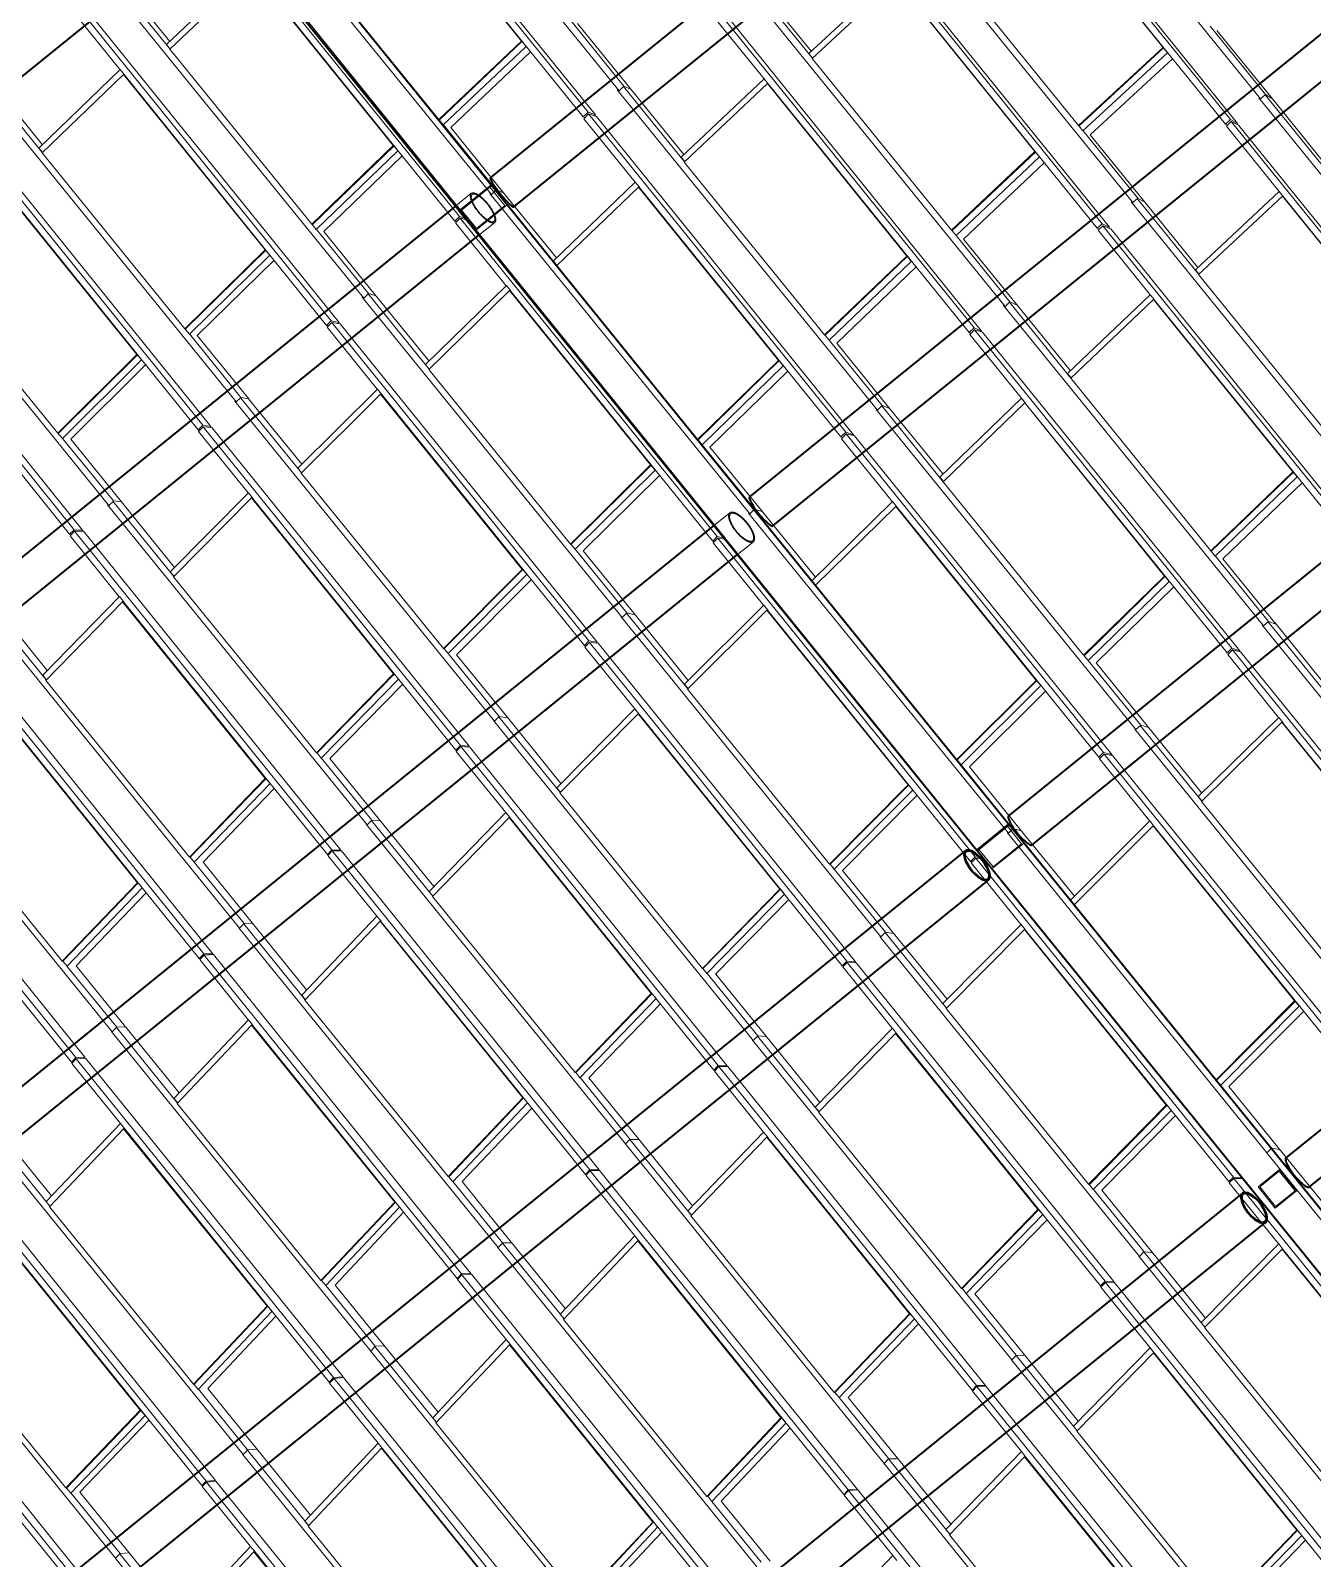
# Model space of a CAD drawing. Header units: millimetres. Extents: x 834681283 to 835686922, y 817551134 to 819407044.
# Drawn here: x 835235680 to 835245040, y 818140307 to 818151462 of the extents above; entities that cross this region are included whole.
import ezdxf

# ---------------------------------------------------------------- set-up
doc = ezdxf.new("R2010")
doc.units = ezdxf.units.MM
doc.header["$LTSCALE"] = 1200
doc.header["$MEASUREMENT"] = 0
for name, pattern in [('P01-MAGP-P-RF$0$P01_MS_01_N1-FloorPlan-PART2OFUPPERROOFSETTINGOUT$0$BH DASHED2', [3, 2, -1]), ('P01-MAGP-P-RF$0$P01_MS_01_N1-FloorPlan-PART2OFUPPERROOFSETTINGOUT$0$BH DASHED3', [2, 1, -1]), ('P01-MAGP-P-RF$0$PHANTOM', [2.5, 1.25, -0.25, 0.25, -0.25, 0.25, -0.25])]:
    doc.linetypes.add(name, pattern=pattern)
doc.layers.add('P01-MAAN-P-EVA$0$HATCH', color=9, linetype='Continuous')
for name, color, linetype, lineweight in [('P01-MAGP-P-RF$0$MMH053__', 253, 'P01-MAGP-P-RF$0$PHANTOM', 40), ('P01-MAGP-P-RF$0$P01_MS_01_N1-FloorPlan-PART2OFUPPERROOFSETTINGOUT$0$S-BEAM', 253, 'Continuous', 35), ('P01-MAGP-P-RF$0$P01_MS_01_N1-FloorPlan-PART2OFUPPERROOFSETTINGOUT$0$S-BEAM-HIDN', 253, 'P01-MAGP-P-RF$0$P01_MS_01_N1-FloorPlan-PART2OFUPPERROOFSETTINGOUT$0$BH DASHED2', 18), ('P01-MAGP-P-RF$0$P01_MS_01_N1-FloorPlan-PART2OFUPPERROOFSETTINGOUT$0$S-COLS-HIDN', 253, 'P01-MAGP-P-RF$0$P01_MS_01_N1-FloorPlan-PART2OFUPPERROOFSETTINGOUT$0$BH DASHED3', 18), ('P01-MAGP-P-RF$0$ROOF MESH HALF TONE$0$A-GLAZ', 253, 'Continuous', 9)]:
    doc.layers.add(name, color=color, linetype=linetype, lineweight=lineweight)

# ---------------------------------------------------------------- blocks, each defined once
blk = doc.blocks.new('P01-MAGP-P-RF$0$P01_MS_01_N1-FloorPlan-PART2OFUPPERROOFSETTINGOUT$0$Circular Hollow Sections - CHS273x10_PSB97-8444765-PART 2 OF  UPPER ROOF SETTING OUT')
at = {"layer": 'P01-MAGP-P-RF$0$P01_MS_01_N1-FloorPlan-PART2OFUPPERROOFSETTINGOUT$0$S-BEAM'}
for p, q in [((19211, 53344), (12192, 48429)), ((12349, 48205), (19367, 53120))]:
    blk.add_line(p, q, dxfattribs=at)
for centre, major_axis, start_param, end_param in [((19289, 53232), (-78, 112), 0, 3.141593), ((19289, 53232), (-73, 104), 0, 3.141593), ((19289, 53232), (-78, 112), 3.141593, 6.283185), ((19289, 53232), (-73, 104), 3.141593, 6.283185), ((12270, 48317), (-78, 112), 0, 3.141593)]:
    blk.add_ellipse(centre, major_axis=major_axis, ratio=0.408255, start_param=start_param, end_param=end_param, dxfattribs=at)
blk = doc.blocks.new('P01-MAGP-P-RF$0$P01_MS_01_N1-FloorPlan-PART2OFUPPERROOFSETTINGOUT$0$Circular Hollow Sections - CHS273x10_PSB97-8445106-PART 2 OF  UPPER ROOF SETTING OUT')
at = {"layer": 'P01-MAGP-P-RF$0$P01_MS_01_N1-FloorPlan-PART2OFUPPERROOFSETTINGOUT$0$S-BEAM'}
for p, q in [((22650, 48427), (15637, 43516)), ((15793, 43293), (22807, 48203))]:
    blk.add_line(p, q, dxfattribs=at)
for centre, major_axis, start_param, end_param in [((22728, 48315), (-78, 112), 0, 3.141593), ((22728, 48315), (-73, 104), 0, 3.141593), ((22728, 48315), (-78, 112), 3.141593, 6.283185), ((22728, 48315), (-73, 104), 3.141593, 6.283185), ((15715, 43405), (-78, 112), 0, 3.141593)]:
    blk.add_ellipse(centre, major_axis=major_axis, ratio=0.433545, start_param=start_param, end_param=end_param, dxfattribs=at)
blk = doc.blocks.new('P01-MAGP-P-RF$0$P01_MS_01_N1-FloorPlan-PART2OFUPPERROOFSETTINGOUT$0$Circular Hollow Sections - CHS273x10_PSB97-8445107-PART 2 OF  UPPER ROOF SETTING OUT')
at = {"layer": 'P01-MAGP-P-RF$0$P01_MS_01_N1-FloorPlan-PART2OFUPPERROOFSETTINGOUT$0$S-BEAM'}
for p, q in [((21055, 50708), (14039, 45796)), ((14195, 45572), (21211, 50485))]:
    blk.add_line(p, q, dxfattribs=at)
for centre, major_axis, start_param, end_param in [((21133, 50596), (-78, 112), 0, 3.141593), ((21133, 50596), (-73, 104), 0, 3.141593), ((21133, 50596), (-78, 112), 3.141593, 6.283185), ((21133, 50596), (-73, 104), 3.141593, 6.283185), ((14117, 45684), (-78, 112), 0, 3.141593)]:
    blk.add_ellipse(centre, major_axis=major_axis, ratio=0.421934, start_param=start_param, end_param=end_param, dxfattribs=at)
blk = doc.blocks.new('P01-MAGP-P-RF$0$ROOF MESH HALF TONE')
at = {"layer": 'P01-MAGP-P-RF$0$ROOF MESH HALF TONE$0$A-GLAZ', "lineweight": 5}
for p, q in [((15344, 61524), (17076, 59056)), ((15129, 61363), (16839, 58915)), ((16891, 58891), (15181, 61338)), ((20013, 61139), (21744, 58670)), ((19805, 60981), (21515, 58534)), ((21565, 58501), (19855, 60947)), ((14362, 60832), (16093, 58365)), ((15458, 60803), (16391, 59467)), ((15462, 60801), (16801, 58884)), ((14141, 60670), (15851, 58221)), ((15906, 58200), (14196, 60649)), ((19030, 60447), (20761, 57979)), ((20144, 60406), (21061, 59094)), ((20149, 60403), (21477, 58503)), ((15748, 58938), (14809, 60276)), ((18818, 60288), (20528, 57841)), ((20580, 57811), (18870, 60258)), ((13379, 60141), (15111, 57674)), ((13424, 60161), (13827, 59588)), ((13479, 60140), (13828, 59643)), ((13804, 59623), (14445, 60152)), ((13825, 59586), (14466, 60115)), ((14466, 60115), (15404, 58772)), ((14471, 60113), (15814, 58190)), ((13116, 59944), (13452, 59463)), ((13153, 59975), (14863, 57526)), ((14919, 57510), (13209, 59959)), ((20406, 58568), (19483, 59884)), ((18047, 59756), (19778, 57288)), ((18094, 59774), (18501, 59194)), ((18136, 59758), (18497, 59244)), ((18478, 59229), (19132, 59756)), ((18499, 59193), (19153, 59719)), ((19153, 59719), (20075, 58400)), ((19157, 59717), (20490, 57810)), ((13804, 59623), (13828, 59588)), ((14770, 58240), (13825, 59586)), ((16758, 59595), (17114, 59087)), ((17830, 59595), (19541, 57147)), ((19595, 57121), (17884, 59569)), ((12442, 59471), (12844, 58898)), ((12820, 58934), (13453, 59464)), ((13480, 59426), (13453, 59464)), ((16391, 59467), (15748, 58938)), ((15753, 58936), (16395, 59465)), ((16395, 59465), (16391, 59467)), ((16394, 59465), (16397, 59463)), ((16421, 59426), (16394, 59465)), ((16807, 59567), (17163, 59060)), ((17792, 59564), (18139, 59068)), ((12397, 59450), (14129, 56984)), ((12499, 59454), (12847, 58957)), ((12841, 58896), (13474, 59426)), ((13479, 59425), (13474, 59426)), ((13474, 59426), (14417, 58076)), ((13479, 59425), (14826, 57495)), ((15778, 58896), (16421, 59426)), ((16452, 59385), (15831, 58873)), ((12164, 59281), (13874, 56831)), ((13932, 56819), (12223, 59269)), ((18478, 59229), (18502, 59195)), ((19427, 57870), (18499, 59193)), ((21415, 59226), (21784, 58700)), ((21462, 59189), (21822, 58676)), ((17068, 59067), (17064, 59064)), ((17064, 59064), (18795, 56597)), ((17076, 59056), (17110, 59084)), ((17110, 59084), (17114, 59087)), ((17111, 59083), (17517, 58504)), ((17114, 59087), (17164, 59059)), ((17163, 59060), (17516, 58557)), ((17494, 58539), (18140, 59069)), ((17515, 58502), (18161, 59032)), ((18166, 59031), (18140, 59069)), ((18165, 59030), (18161, 59032)), ((18161, 59032), (19088, 57705)), ((18165, 59030), (19503, 57116)), ((21061, 59094), (20406, 58568)), ((20410, 58565), (21066, 59092)), ((20435, 58527), (21091, 59053)), ((21066, 59092), (21061, 59094)), ((21064, 59091), (21067, 59089)), ((21091, 59053), (21064, 59091)), ((21094, 59051), (21091, 59053)), ((12820, 58934), (12845, 58899)), ((15753, 58936), (15748, 58938)), ((15752, 58935), (15753, 58935)), ((15752, 58935), (15778, 58896)), ((16801, 58884), (16839, 58915)), ((16842, 58902), (16805, 58870)), ((16839, 58915), (16891, 58891)), ((16898, 58880), (16842, 58902)), ((16842, 58902), (18553, 56453)), ((21124, 59007), (20486, 58495)), ((13791, 57543), (12841, 58896)), ((15779, 58897), (16131, 58396)), ((15831, 58873), (16182, 58372)), ((16814, 58878), (16801, 58884)), ((16805, 58870), (17147, 58381)), ((16891, 58891), (16885, 58885)), ((18609, 56431), (16898, 58880)), ((11416, 58759), (13148, 56294)), ((12481, 58737), (13429, 57379)), ((12487, 58735), (13837, 56800)), ((15404, 58772), (14770, 58240)), ((14774, 58238), (15409, 58770)), ((14800, 58199), (15435, 58731)), ((15464, 58691), (14855, 58180)), ((15409, 58770), (15404, 58772)), ((15435, 58731), (15408, 58769)), ((21736, 58679), (21734, 58677)), ((21734, 58677), (23464, 56210)), ((21744, 58670), (21784, 58700)), ((21780, 58697), (22189, 58114)), ((21784, 58700), (21831, 58664)), ((11177, 58586), (12884, 56136)), ((12945, 56129), (11237, 58578)), ((20410, 58565), (20406, 58568)), ((20409, 58564), (20410, 58565)), ((21822, 58676), (22183, 58161)), ((17494, 58539), (17518, 58505)), ((18449, 57172), (17515, 58502)), ((20409, 58564), (20435, 58527)), ((20437, 58528), (20800, 58010)), ((20486, 58495), (20841, 57989)), ((21477, 58503), (21515, 58534)), ((21490, 58494), (21477, 58503)), ((21520, 58519), (21482, 58488)), ((21482, 58488), (21833, 57985)), ((21515, 58534), (21565, 58501)), ((21572, 58489), (21520, 58519)), ((21520, 58519), (23231, 56071)), ((21565, 58501), (21560, 58496)), ((23284, 56041), (21572, 58489)), ((16086, 58376), (16082, 58373)), ((16082, 58373), (17813, 55907)), ((16093, 58365), (16127, 58393)), ((16127, 58393), (16131, 58396)), ((16127, 58393), (16534, 57814)), ((16131, 58396), (16182, 58372)), ((16182, 58372), (16535, 57870)), ((16511, 57849), (17148, 58382)), ((16532, 57812), (17169, 58344)), ((17175, 58343), (17148, 58382)), ((17174, 58343), (17169, 58344)), ((17169, 58344), (18101, 57010)), ((17174, 58343), (18516, 56421)), ((20075, 58400), (19427, 57870)), ((19432, 57867), (20079, 58397)), ((19457, 57829), (20105, 58359)), ((20079, 58397), (20075, 58400)), ((20078, 58397), (20081, 58395)), ((20105, 58359), (20078, 58397)), ((20107, 58357), (20105, 58359)), ((14774, 58238), (14770, 58240)), ((14773, 58238), (14774, 58238)), ((14773, 58238), (14800, 58199)), ((20137, 58314), (19510, 57800)), ((12813, 56847), (11858, 58206)), ((14801, 58200), (15148, 57706)), ((14855, 58180), (15194, 57697)), ((15814, 58190), (15851, 58221)), ((15827, 58185), (15814, 58190)), ((15854, 58208), (15817, 58177)), ((15817, 58177), (16155, 57693)), ((15851, 58221), (15906, 58200)), ((15912, 58190), (15854, 58208)), ((15854, 58208), (17565, 55758)), ((15906, 58200), (15899, 58195)), ((17623, 55740), (15912, 58190)), ((11496, 58045), (12848, 56105)), ((14417, 58076), (13791, 57543)), ((13796, 57542), (14422, 58074)), ((13822, 57502), (14448, 58035)), ((14422, 58074), (14417, 58076)), ((14448, 58035), (14421, 58073)), ((20761, 57979), (20800, 58010)), ((20800, 58010), (20849, 57977)), ((14476, 57996), (13879, 57488)), ((20754, 57989), (20751, 57986)), ((20751, 57986), (22481, 55519)), ((20796, 58007), (21205, 57423)), ((20841, 57989), (21202, 57474)), ((21183, 57458), (21834, 57986)), ((21204, 57422), (21855, 57950)), ((21860, 57948), (21834, 57986)), ((21859, 57948), (21855, 57950)), ((21855, 57950), (22776, 56632)), ((21859, 57948), (23193, 56039)), ((16511, 57849), (16535, 57815)), ((17470, 56475), (16532, 57812)), ((19432, 57867), (19427, 57870)), ((19431, 57866), (19432, 57867)), ((19431, 57866), (19457, 57829)), ((19458, 57830), (19816, 57319)), ((19510, 57800), (19860, 57301)), ((20490, 57810), (20528, 57841)), ((20503, 57802), (20490, 57810)), ((20532, 57826), (20495, 57795)), ((20495, 57795), (20841, 57299)), ((20528, 57841), (20580, 57811)), ((20587, 57800), (20532, 57826)), ((20532, 57826), (22244, 55377)), ((20580, 57811), (20574, 57806)), ((22298, 55351), (20587, 57800)), ((15104, 57685), (15100, 57682)), ((15100, 57682), (16831, 55217)), ((15111, 57674), (15145, 57703)), ((15145, 57703), (15148, 57706)), ((15145, 57703), (15551, 57124)), ((15148, 57706), (15202, 57686)), ((15194, 57696), (15555, 57183)), ((15527, 57160), (16156, 57694)), ((16183, 57655), (16156, 57694)), ((19088, 57705), (18449, 57172)), ((18453, 57170), (19093, 57703)), ((19093, 57703), (19088, 57705)), ((19118, 57664), (19092, 57702)), ((15548, 57122), (16177, 57656)), ((16182, 57655), (16177, 57656)), ((16177, 57656), (17114, 56315)), ((16182, 57655), (17529, 55727)), ((18479, 57131), (19118, 57664)), ((19150, 57621), (18533, 57107)), ((13796, 57542), (13791, 57543)), ((13795, 57541), (13796, 57542)), ((13795, 57541), (13822, 57502)), ((13823, 57503), (14166, 57015)), ((13879, 57488), (14222, 57000)), ((14826, 57495), (14863, 57526)), ((14839, 57491), (14826, 57495)), ((14865, 57515), (14829, 57483)), ((14829, 57483), (15163, 57004)), ((14863, 57526), (14919, 57510)), ((14925, 57501), (14865, 57515)), ((14865, 57515), (16577, 55064)), ((14919, 57510), (14912, 57504)), ((16637, 55050), (14925, 57501)), ((21183, 57458), (21206, 57424)), ((13429, 57379), (12813, 56847)), ((12818, 56846), (13434, 57378)), ((13434, 57378), (13429, 57379)), ((13460, 57338), (13433, 57377)), ((22131, 56100), (21204, 57422)), ((12844, 56806), (13460, 57338)), ((13488, 57300), (12904, 56796)), ((19771, 57298), (19768, 57295)), ((19768, 57295), (21498, 54829)), ((19778, 57288), (19816, 57319)), ((19813, 57316), (20222, 56733)), ((19816, 57319), (19868, 57290)), ((19860, 57301), (20221, 56786)), ((20199, 56768), (20842, 57299)), ((20220, 56731), (20863, 57263)), ((20869, 57261), (20842, 57299)), ((20868, 57261), (20863, 57263)), ((20863, 57263), (21789, 55937)), ((20868, 57261), (22206, 55346)), ((15527, 57160), (15552, 57125)), ((16491, 55779), (15548, 57122)), ((18453, 57170), (18449, 57172)), ((18452, 57169), (18453, 57170)), ((18452, 57169), (18479, 57131)), ((18480, 57132), (18833, 56629)), ((19503, 57116), (19541, 57147)), ((19516, 57109), (19503, 57116)), ((19544, 57133), (19507, 57101)), ((19541, 57147), (19595, 57121)), ((19601, 57111), (19544, 57133)), ((19544, 57133), (21256, 54683)), ((19595, 57121), (19588, 57116)), ((14129, 56984), (14162, 57012)), ((14162, 57012), (14166, 57015)), ((14164, 57010), (14568, 56434)), ((14166, 57015), (14222, 57000)), ((14545, 56470), (15164, 57005)), ((15191, 56967), (15164, 57005)), ((18101, 57010), (17470, 56475)), ((17475, 56473), (18106, 57008)), ((18106, 57008), (18101, 57010)), ((18132, 56969), (18105, 57007)), ((18533, 57107), (18879, 56614)), ((19507, 57101), (19850, 56611)), ((21313, 54661), (19601, 57111)), ((14122, 56994), (14119, 56991)), ((14119, 56991), (15849, 54527)), ((14221, 57000), (14575, 56497)), ((14566, 56432), (15185, 56967)), ((15190, 56966), (15185, 56967)), ((15185, 56967), (16126, 55619)), ((15190, 56966), (16541, 55032)), ((17501, 56434), (18132, 56969)), ((18163, 56927), (17557, 56414)), ((12818, 56846), (12813, 56847)), ((12817, 56845), (12818, 56846)), ((12817, 56845), (12844, 56806)), ((12846, 56807), (13184, 56325)), ((12904, 56796), (13242, 56314)), ((13837, 56800), (13874, 56831)), ((13850, 56797), (13837, 56800)), ((13876, 56820), (13840, 56788)), ((13840, 56788), (14170, 56315)), ((13874, 56831), (13932, 56819)), ((13938, 56810), (13876, 56820)), ((13876, 56820), (15587, 54368)), ((13932, 56819), (13924, 56812)), ((15650, 54359), (13938, 56810)), ((20199, 56768), (20223, 56734)), ((21152, 55403), (20220, 56731)), ((18789, 56606), (18786, 56604)), ((18786, 56604), (20516, 54139)), ((18795, 56597), (18833, 56629)), ((18830, 56626), (19239, 56043)), ((18833, 56629), (18886, 56604)), ((18879, 56614), (19241, 56099)), ((19216, 56078), (19851, 56612)), ((19237, 56041), (19872, 56575)), ((19877, 56574), (19851, 56612)), ((19876, 56573), (19872, 56575)), ((19872, 56575), (20802, 55243)), ((19876, 56573), (21219, 54652)), ((14545, 56470), (14569, 56435)), ((17475, 56473), (17470, 56475)), ((17474, 56473), (17475, 56473)), ((17474, 56473), (17501, 56434)), ((18516, 56421), (18553, 56453)), ((18553, 56453), (18609, 56431)), ((15513, 55083), (14566, 56432)), ((17502, 56435), (17850, 55938)), ((17557, 56414), (17899, 55927)), ((18529, 56416), (18516, 56421)), ((18556, 56440), (18520, 56408)), ((18520, 56408), (18859, 55923)), ((18615, 56422), (18556, 56440)), ((18556, 56440), (20269, 53989)), ((18609, 56431), (18603, 56425)), ((20327, 53971), (18615, 56422)), ((13141, 56304), (13138, 56301)), ((13138, 56301), (14867, 53838)), ((13148, 56294), (13181, 56322)), ((13180, 56323), (13586, 55745)), ((13181, 56322), (13184, 56325)), ((13184, 56325), (13242, 56314)), ((13242, 56314), (13596, 55810)), ((13562, 55781), (14171, 56316)), ((13583, 55742), (14192, 56277)), ((14198, 56277), (14171, 56316)), ((14198, 56276), (14192, 56277)), ((14192, 56277), (15137, 54923)), ((14198, 56276), (15552, 54337)), ((17114, 56315), (16491, 55779)), ((16496, 55777), (17119, 56313)), ((16522, 55738), (17145, 56274)), ((17175, 56233), (16581, 55722)), ((17119, 56313), (17114, 56315)), ((17145, 56274), (17118, 56313)), ((12848, 56105), (12884, 56136)), ((12886, 56125), (12851, 56094)), ((12884, 56136), (12945, 56129)), ((12951, 56120), (12886, 56125)), ((12886, 56125), (14598, 53673)), ((12945, 56129), (12936, 56121)), ((14663, 53667), (12951, 56120)), ((12862, 56104), (12848, 56105)), ((12851, 56094), (13178, 55625)), ((19216, 56078), (19240, 56044)), ((20173, 54707), (19237, 56041)), ((17807, 55916), (17804, 55913)), ((17804, 55913), (19534, 53449)), ((17813, 55907), (17850, 55938)), ((17847, 55936), (18256, 55353)), ((17850, 55938), (17905, 55918)), ((17899, 55927), (18260, 55412)), ((18232, 55388), (18859, 55924)), ((18886, 55886), (18859, 55924)), ((21789, 55937), (21152, 55403)), ((21156, 55401), (21794, 55935)), ((21182, 55363), (21820, 55897)), ((21794, 55935), (21789, 55937)), ((21820, 55897), (21793, 55935)), ((13562, 55781), (13587, 55746)), ((16496, 55777), (16491, 55779)), ((16495, 55777), (16496, 55777)), ((16495, 55777), (16522, 55738)), ((16496, 55777), (16501, 55771)), ((18253, 55351), (18880, 55887)), ((18885, 55885), (18880, 55887)), ((18880, 55887), (19815, 54548)), ((18885, 55885), (20232, 53958)), ((21852, 55853), (21237, 55338)), ((14534, 54388), (13583, 55742)), ((16523, 55739), (16868, 55249)), ((16581, 55722), (16919, 55240)), ((17529, 55727), (17565, 55758)), ((17541, 55723), (17529, 55727)), ((17568, 55747), (17532, 55715)), ((17532, 55715), (17867, 55235)), ((17565, 55758), (17623, 55740)), ((17629, 55732), (17568, 55747)), ((17568, 55747), (19281, 53295)), ((17623, 55740), (17617, 55735)), ((19341, 53280), (17629, 55732)), ((12157, 55611), (13886, 53149)), ((12199, 55632), (12604, 55056)), ((12263, 55628), (12616, 55125)), ((12580, 55092), (13179, 55626)), ((12601, 55053), (13200, 55587)), ((13206, 55587), (13179, 55626)), ((13206, 55586), (13200, 55587)), ((13200, 55587), (14149, 54227)), ((13206, 55586), (14563, 53642)), ((13206, 55586), (13206, 55586)), ((16126, 55619), (15513, 55083)), ((15518, 55082), (16131, 55618)), ((15544, 55043), (16158, 55579)), ((16131, 55618), (16126, 55619)), ((16158, 55579), (16131, 55617)), ((16187, 55539), (15605, 55030)), ((11900, 55432), (13611, 52980)), ((13677, 52977), (11965, 55429)), ((18232, 55388), (18257, 55354)), ((19194, 54011), (18253, 55351)), ((21156, 55401), (21152, 55403)), ((21155, 55400), (21156, 55401)), ((21155, 55400), (21182, 55363)), ((21183, 55363), (21536, 54860)), ((21237, 55338), (21583, 54845)), ((16825, 55225), (16823, 55223)), ((16823, 55223), (18551, 52759)), ((16831, 55217), (16868, 55249)), ((16865, 55246), (17273, 54664)), ((16868, 55249), (16925, 55231)), ((16919, 55240), (17280, 54726)), ((17250, 54699), (17868, 55235)), ((17895, 55197), (17868, 55235)), ((20802, 55243), (20173, 54707)), ((20178, 54705), (20807, 55241)), ((20807, 55241), (20802, 55243)), ((20833, 55202), (20806, 55240)), ((17271, 54661), (17889, 55198)), ((17894, 55196), (17889, 55198)), ((17889, 55198), (18828, 53854)), ((17894, 55196), (19245, 53264)), ((20203, 54666), (20833, 55202)), ((20864, 55159), (20261, 54645)), ((12580, 55092), (12605, 55056)), ((13556, 53693), (12601, 55053)), ((15518, 55082), (15513, 55083)), ((15517, 55081), (15518, 55082)), ((15517, 55081), (15544, 55043)), ((15545, 55043), (15885, 54559)), ((15605, 55030), (15939, 54554)), ((16541, 55032), (16577, 55064)), ((16553, 55029), (16541, 55032)), ((16579, 55053), (16544, 55021)), ((16544, 55021), (16876, 54546)), ((16577, 55064), (16637, 55050)), ((16642, 55042), (16579, 55053)), ((16579, 55053), (18292, 52601)), ((16637, 55050), (16630, 55044)), ((18355, 52590), (16642, 55042)), ((11175, 54922), (12905, 52459)), ((12211, 54897), (13164, 53532)), ((12217, 54896), (13576, 52949)), ((15137, 54923), (14534, 54388)), ((14540, 54387), (15143, 54923)), ((15143, 54923), (15137, 54923)), ((15169, 54883), (15142, 54922)), ((14566, 54347), (15169, 54883)), ((15198, 54844), (14629, 54339)), ((21493, 54836), (21491, 54833)), ((21491, 54833), (23219, 52369)), ((21498, 54829), (21536, 54860)), ((21533, 54857), (21942, 54275)), ((21536, 54860), (21590, 54835)), ((21584, 54845), (21581, 54846)), ((21584, 54845), (21944, 54331)), ((10918, 54742), (12627, 52290)), ((12692, 52289), (10984, 54740)), ((17250, 54699), (17274, 54664)), ((18215, 53316), (17271, 54661)), ((20178, 54705), (20173, 54707)), ((20177, 54704), (20178, 54705)), ((20177, 54704), (20203, 54666)), ((20204, 54667), (20553, 54170)), ((21219, 54652), (21256, 54683)), ((21260, 54670), (21223, 54639)), ((21256, 54683), (21313, 54661)), ((21318, 54653), (21260, 54670)), ((21260, 54670), (22973, 52219)), ((21313, 54661), (21307, 54656)), ((15849, 54527), (15885, 54559)), ((15882, 54556), (16291, 53974)), ((15885, 54559), (15945, 54546)), ((15939, 54554), (16300, 54039)), ((20261, 54645), (20603, 54158)), ((21232, 54647), (21219, 54652)), ((21223, 54639), (21561, 54155)), ((23031, 52201), (21318, 54653)), ((15844, 54535), (15841, 54533)), ((15841, 54533), (17570, 52070)), ((16267, 54010), (16877, 54546)), ((16288, 53972), (16898, 54508)), ((16904, 54508), (16877, 54546)), ((16903, 54507), (16898, 54508)), ((16898, 54508), (17840, 53159)), ((16903, 54507), (18257, 52569)), ((19815, 54548), (19194, 54011)), ((19199, 54010), (19820, 54547)), ((19225, 53971), (19846, 54508)), ((19877, 54466), (19284, 53953)), ((19820, 54547), (19815, 54548)), ((19846, 54508), (19820, 54546)), ((12577, 53000), (11618, 54365)), ((14540, 54387), (14534, 54388)), ((14539, 54386), (14540, 54387)), ((14539, 54386), (14566, 54347)), ((14567, 54348), (14903, 53869)), ((14629, 54339), (14960, 53868)), ((15552, 54337), (15587, 54368)), ((15563, 54335), (15552, 54337)), ((15590, 54359), (15554, 54327)), ((15554, 54327), (15884, 53856)), ((15587, 54368), (15650, 54359)), ((15654, 54351), (15590, 54359)), ((15590, 54359), (17303, 51906)), ((15650, 54359), (15643, 54353)), ((17368, 51898), (15654, 54351)), ((14149, 54227), (13556, 53693)), ((13561, 53693), (14155, 54227)), ((14155, 54227), (14149, 54227)), ((14181, 54187), (14154, 54226)), ((11235, 54207), (12593, 52259)), ((13588, 53653), (14181, 54187)), ((14209, 54149), (13653, 53648)), ((20511, 54145), (20509, 54143)), ((20509, 54143), (22237, 51680)), ((20516, 54139), (20553, 54170)), ((20550, 54168), (20959, 53585)), ((20553, 54170), (20609, 54149)), ((20603, 54158), (20600, 54158)), ((20603, 54158), (20963, 53644)), ((20935, 53620), (21562, 54155)), ((20956, 53583), (21583, 54118)), ((21589, 54117), (21562, 54155)), ((21588, 54116), (21583, 54118)), ((21583, 54118), (22521, 52776)), ((21588, 54116), (22936, 52187)), ((21588, 54116), (21588, 54116)), ((16267, 54010), (16292, 53975)), ((19199, 54010), (19194, 54011)), ((19198, 54009), (19199, 54010)), ((19198, 54009), (19225, 53971)), ((17236, 52621), (16288, 53972)), ((19226, 53971), (19570, 53480)), ((19284, 53953), (19623, 53471)), ((20232, 53958), (20269, 53989)), ((20245, 53954), (20232, 53958)), ((20272, 53977), (20236, 53946)), ((20236, 53946), (20571, 53466)), ((20269, 53989), (20327, 53971)), ((20332, 53963), (20272, 53977)), ((20272, 53977), (21985, 51525)), ((20327, 53971), (20321, 53966)), ((22046, 51511), (20332, 53963)), ((14860, 53843), (16588, 51381)), ((14867, 53838), (14901, 53867)), ((14899, 53869), (15309, 53285)), ((14901, 53867), (14903, 53869)), ((14903, 53869), (14965, 53860)), ((14960, 53867), (15321, 53353)), ((15285, 53320), (15884, 53857)), ((15306, 53282), (15905, 53818)), ((15911, 53818), (15884, 53857)), ((15911, 53817), (15905, 53818)), ((15905, 53818), (16851, 52464)), ((15911, 53817), (17268, 51874)), ((18828, 53854), (18215, 53316)), ((18220, 53315), (18833, 53852)), ((18246, 53276), (18859, 53813)), ((18889, 53772), (18307, 53262)), ((18833, 53852), (18828, 53854)), ((18859, 53813), (18832, 53852)), ((13561, 53693), (13556, 53693)), ((13561, 53692), (13561, 53693)), ((13561, 53692), (13588, 53653)), ((14563, 53642), (14598, 53673)), ((14600, 53665), (14565, 53633)), ((14598, 53673), (14663, 53667)), ((14667, 53661), (14600, 53665)), ((14600, 53665), (16314, 51211)), ((14663, 53667), (14656, 53661)), ((16381, 51207), (14667, 53661)), ((13589, 53654), (13921, 53180)), ((13653, 53648), (13981, 53181)), ((14574, 53641), (14563, 53642)), ((14565, 53633), (14892, 53166)), ((20935, 53620), (20960, 53586)), ((21899, 52240), (20956, 53583)), ((13164, 53532), (12577, 53000)), ((12582, 53000), (13170, 53532)), ((12609, 52960), (13196, 53492)), ((13223, 53455), (12675, 52958)), ((13170, 53532), (13164, 53532)), ((13196, 53492), (13169, 53531)), ((19529, 53455), (19527, 53453)), ((19527, 53453), (21255, 50990)), ((19534, 53449), (19570, 53480)), ((19568, 53478), (19976, 52896)), ((19570, 53480), (19626, 53464)), ((19623, 53471), (19620, 53471)), ((19623, 53471), (19983, 52958)), ((19953, 52931), (20571, 53467)), ((20598, 53428), (20571, 53467)), ((19974, 52893), (20593, 53429)), ((20598, 53427), (20593, 53429)), ((20593, 53429), (21533, 52082)), ((20598, 53427), (21949, 51493)), ((15285, 53320), (15310, 53285)), ((16257, 51927), (15306, 53282)), ((18220, 53315), (18215, 53316)), ((18219, 53314), (18220, 53315)), ((18219, 53314), (18246, 53276)), ((18247, 53276), (18588, 52791)), ((18307, 53262), (18643, 52784)), ((19245, 53264), (19281, 53295)), ((19257, 53261), (19245, 53264)), ((19284, 53284), (19248, 53253)), ((19248, 53253), (19580, 52777)), ((19281, 53295), (19341, 53280)), ((19346, 53273), (19284, 53284)), ((19284, 53284), (20998, 50831)), ((19341, 53280), (19335, 53275)), ((20455, 51686), (19346, 53273)), ((13880, 53153), (15607, 50692)), ((13886, 53149), (13919, 53178)), ((13916, 53182), (13919, 53178)), ((13919, 53178), (14328, 52595)), ((13921, 53180), (13986, 53175)), ((13981, 53181), (14342, 52666)), ((14304, 52631), (14892, 53167)), ((14324, 52592), (14913, 53128)), ((14920, 53128), (14892, 53167)), ((14919, 53127), (14913, 53128)), ((14913, 53128), (15862, 51769)), ((14919, 53127), (16280, 51180)), ((14919, 53127), (14919, 53127)), ((17840, 53159), (17236, 52621)), ((17241, 52621), (17845, 53158)), ((17267, 52581), (17872, 53119)), ((17845, 53158), (17840, 53159)), ((17872, 53119), (17845, 53157)), ((12582, 53000), (12577, 53000)), ((12581, 52999), (12582, 53000)), ((12581, 52999), (12609, 52960)), ((17901, 53078), (17330, 52571)), ((12609, 52961), (12940, 52490)), ((12675, 52958), (13005, 52488)), ((13576, 52949), (13611, 52980)), ((13587, 52948), (13576, 52949)), ((13613, 52972), (13579, 52941)), ((13579, 52941), (13903, 52476)), ((13611, 52980), (13677, 52977)), ((13681, 52971), (13613, 52972)), ((13613, 52972), (15327, 50518)), ((13677, 52977), (13670, 52971)), ((15395, 50517), (13681, 52971)), ((19953, 52931), (19977, 52896)), ((20919, 51546), (19974, 52893)), ((18551, 52759), (18588, 52791)), ((18585, 52789), (18994, 52206)), ((18588, 52791), (18645, 52777)), ((18643, 52784), (18639, 52785)), ((18643, 52784), (19003, 52271)), ((18970, 52242), (19581, 52777)), ((19608, 52739), (19581, 52777)), ((18546, 52763), (18546, 52763)), ((18546, 52763), (20273, 50301)), ((18991, 52204), (19602, 52739)), ((19607, 52738), (19602, 52739)), ((19602, 52739), (20546, 51388)), ((19607, 52738), (20962, 50800)), ((14304, 52631), (14328, 52596)), ((15278, 51234), (14324, 52592)), ((17241, 52621), (17236, 52621)), ((17240, 52620), (17241, 52620)), ((17240, 52620), (17267, 52581)), ((17269, 52581), (17605, 52101)), ((17331, 52571), (17663, 52097)), ((18257, 52569), (18292, 52601)), ((18268, 52567), (18257, 52569)), ((18295, 52591), (18260, 52560)), ((18260, 52560), (18589, 52088)), ((18292, 52601), (18355, 52590)), ((18359, 52583), (18295, 52591)), ((18295, 52591), (20010, 50137)), ((18355, 52590), (18349, 52584)), ((20074, 50130), (18359, 52583)), ((12898, 52464), (14626, 50003)), ((12905, 52459), (12938, 52488)), ((12938, 52488), (12940, 52490)), ((12938, 52488), (13345, 51907)), ((12940, 52490), (13005, 52488)), ((13006, 52487), (13362, 51980)), ((13321, 51943), (13903, 52477)), ((13342, 51904), (13924, 52437)), ((13931, 52438), (13903, 52477)), ((13930, 52437), (13924, 52437)), ((13924, 52437), (14876, 51075)), ((13930, 52437), (15293, 50487)), ((13930, 52437), (13930, 52437)), ((16851, 52464), (16257, 51927)), ((16262, 51927), (16857, 52463)), ((16857, 52463), (16851, 52464)), ((16883, 52424), (16856, 52463)), ((16289, 51887), (16883, 52424)), ((16912, 52384), (16354, 51881)), ((12593, 52259), (12627, 52290)), ((12605, 52259), (12593, 52259)), ((12629, 52281), (12595, 52250)), ((12595, 52250), (12918, 51787)), ((12627, 52290), (12692, 52289)), ((12697, 52281), (12629, 52281)), ((12629, 52281), (14342, 49828)), ((12692, 52289), (12684, 52281)), ((14411, 49828), (12697, 52281)), ((18970, 52242), (18995, 52207)), ((17570, 52070), (17603, 52100)), ((17603, 52100), (18012, 51517)), ((17605, 52101), (17664, 52092)), ((17663, 52097), (17659, 52098)), ((17663, 52097), (18023, 51584)), ((19940, 50852), (18991, 52204)), ((17564, 52073), (19291, 49612)), ((17988, 51553), (18590, 52088)), ((18009, 51514), (18611, 52049)), ((18617, 52049), (18590, 52088)), ((18617, 52049), (18611, 52049)), ((18611, 52049), (19558, 50694)), ((18617, 52049), (19974, 50106)), ((21533, 52082), (20919, 51546)), ((20924, 51545), (21539, 52081)), ((20951, 51505), (21565, 52042)), ((21594, 52001), (21011, 51492)), ((21539, 52081), (21533, 52082)), ((21565, 52042), (21538, 52080)), ((13321, 51943), (13346, 51908)), ((14298, 50542), (13342, 51904)), ((16262, 51927), (16257, 51927)), ((16262, 51926), (16262, 51927)), ((16262, 51926), (16289, 51887)), ((16290, 51888), (16623, 51412)), ((16354, 51881), (16684, 51411)), ((17268, 51874), (17303, 51906)), ((17278, 51873), (17268, 51874)), ((17305, 51898), (17271, 51866)), ((17303, 51906), (17368, 51898)), ((17371, 51893), (17305, 51898)), ((17305, 51898), (19021, 49443)), ((17368, 51898), (17363, 51893)), ((19087, 49438), (17371, 51893)), ((11916, 51775), (13644, 49314)), ((11956, 51799), (12362, 51221)), ((12024, 51800), (12378, 51295)), ((12337, 51257), (12918, 51788)), ((12946, 51749), (12918, 51788)), ((15862, 51769), (15278, 51234)), ((15284, 51233), (15868, 51769)), ((15868, 51769), (15862, 51769)), ((15895, 51730), (15868, 51768)), ((17271, 51866), (17598, 51398)), ((12358, 51217), (12939, 51748)), ((12945, 51748), (12939, 51748)), ((12939, 51748), (13894, 50382)), ((12946, 51748), (12945, 51748)), ((12946, 51748), (14308, 49796)), ((15310, 51194), (15895, 51730)), ((15923, 51690), (15378, 51191)), ((11649, 51593), (13361, 49140)), ((13428, 49140), (11716, 51593)), ((17988, 51553), (18013, 51517)), ((21060, 50820), (20483, 51645)), ((20924, 51545), (20919, 51546)), ((20924, 51544), (20924, 51544)), ((20924, 51544), (20951, 51505)), ((18960, 50158), (18009, 51514)), ((20951, 51506), (21291, 51022)), ((21011, 51492), (21347, 51014)), ((16584, 51384), (18309, 48923)), ((16588, 51381), (16621, 51411)), ((16622, 51410), (17031, 50827)), ((16623, 51412), (16684, 51406)), ((16684, 51411), (16680, 51411)), ((16684, 51411), (17044, 50897)), ((17006, 50863), (17598, 51398)), ((17027, 50824), (17620, 51359)), ((17626, 51359), (17598, 51398)), ((17625, 51359), (17620, 51359)), ((17620, 51359), (18569, 50000)), ((17625, 51358), (17625, 51359)), ((17625, 51358), (18986, 49412)), ((20546, 51388), (19940, 50852)), ((19945, 50851), (20551, 51387)), ((19971, 50812), (20578, 51348)), ((20551, 51387), (20546, 51388)), ((20578, 51348), (20551, 51387)), ((12337, 51257), (12362, 51221)), ((13317, 49851), (12358, 51217)), ((15284, 51233), (15278, 51234)), ((15283, 51233), (15284, 51233)), ((15283, 51233), (15310, 51194)), ((16280, 51180), (16314, 51211)), ((16316, 51204), (16282, 51173)), ((16314, 51211), (16381, 51207)), ((16384, 51202), (16316, 51204)), ((16316, 51204), (18032, 48749)), ((16381, 51207), (16376, 51203)), ((20607, 51308), (20034, 50802)), ((15311, 51195), (15641, 50724)), ((15378, 51191), (15705, 50725)), ((16289, 51179), (16280, 51180)), ((16282, 51173), (16607, 50707)), ((18100, 48747), (16384, 51202)), ((10933, 51086), (12662, 48624)), ((11959, 51060), (12916, 49689)), ((11965, 51060), (13327, 49109)), ((14876, 51075), (14298, 50542)), ((14304, 50542), (14882, 51075)), ((14331, 50502), (14909, 51035)), ((14936, 50997), (14399, 50501)), ((14882, 51075), (14876, 51075)), ((14909, 51035), (14881, 51074)), ((21251, 50992), (22977, 48531)), ((21255, 50990), (21289, 51020)), ((21289, 51020), (21695, 50441)), ((21291, 51022), (21345, 51009)), ((21347, 51014), (21340, 51015)), ((21347, 51014), (21704, 50505)), ((10674, 50906), (12383, 48454)), ((12447, 48454), (10738, 50906)), ((17006, 50863), (17031, 50828)), ((17981, 49465), (17027, 50824)), ((19945, 50851), (19940, 50852)), ((19944, 50850), (19945, 50851)), ((19944, 50850), (19971, 50812)), ((19972, 50812), (20309, 50332)), ((20034, 50802), (20366, 50327)), ((20962, 50800), (20998, 50831)), ((20974, 50798), (20962, 50800)), ((21000, 50821), (20965, 50790)), ((20965, 50790), (21294, 50319)), ((20998, 50831), (21060, 50820)), ((21063, 50815), (21000, 50821)), ((21000, 50821), (22716, 48367)), ((21060, 50820), (21054, 50816)), ((22779, 48360), (21063, 50815)), ((15603, 50695), (17328, 48235)), ((15607, 50692), (15640, 50722)), ((15641, 50724), (15704, 50720)), ((15641, 50721), (16050, 50138)), ((15705, 50725), (15701, 50725)), ((15705, 50725), (16065, 50211)), ((16025, 50174), (16607, 50708)), ((16046, 50135), (16628, 50669)), ((16635, 50669), (16607, 50708)), ((16634, 50668), (16628, 50669)), ((16628, 50669), (17580, 49307)), ((16634, 50668), (17998, 48718)), ((16634, 50668), (16634, 50668)), ((19558, 50694), (18960, 50158)), ((18966, 50158), (19564, 50694)), ((18992, 50119), (19590, 50655)), ((19564, 50694), (19558, 50694)), ((19590, 50655), (19563, 50693)), ((14304, 50542), (14298, 50542)), ((14304, 50541), (14304, 50541)), ((14304, 50541), (14331, 50502)), ((19619, 50615), (19056, 50111)), ((12335, 49161), (11372, 50532)), ((14331, 50503), (14660, 50035)), ((14400, 50501), (14725, 50038)), ((15293, 50487), (15327, 50518)), ((15301, 50487), (15293, 50487)), ((15328, 50512), (15295, 50480)), ((15295, 50480), (15618, 50017)), ((15327, 50518), (15395, 50517)), ((15398, 50512), (15328, 50512)), ((15328, 50512), (17045, 48056)), ((15395, 50517), (15390, 50512)), ((17114, 48057), (15398, 50512)), ((10989, 50373), (12348, 48423)), ((13894, 50382), (13317, 49851)), ((13323, 49851), (13900, 50382)), ((13350, 49811), (13926, 50342)), ((13900, 50382), (13894, 50382)), ((13926, 50342), (13899, 50381)), ((20273, 50301), (20307, 50331)), ((20307, 50331), (20713, 49751)), ((20309, 50332), (20363, 50323)), ((20367, 50327), (20359, 50328)), ((20367, 50327), (20724, 49818)), ((20689, 49788), (21295, 50320)), ((21322, 50281), (21295, 50320)), ((13953, 50305), (13419, 49812)), ((20269, 50302), (21995, 47842)), ((20710, 49749), (21316, 50281)), ((21321, 50280), (21316, 50281)), ((21316, 50281), (22268, 48919)), ((21320, 50282), (22681, 48336)), ((16025, 50174), (16050, 50138)), ((17001, 48773), (16046, 50135)), ((18966, 50158), (18960, 50158)), ((18965, 50157), (18965, 50158)), ((18965, 50157), (18992, 50119)), ((18993, 50119), (19326, 49643)), ((19056, 50111), (19387, 49641)), ((19974, 50106), (20010, 50137)), ((19985, 50105), (19974, 50106)), ((20012, 50129), (19977, 50097)), ((19977, 50097), (20304, 49629)), ((20010, 50137), (20074, 50130)), ((20076, 50125), (20012, 50129)), ((20012, 50129), (21729, 47674)), ((20074, 50130), (20069, 50125)), ((21793, 47670), (20076, 50125)), ((14622, 50006), (16347, 47546)), ((14626, 50003), (14658, 50033)), ((14655, 50037), (14657, 50034)), ((14658, 50033), (15068, 49449)), ((14660, 50035), (14725, 50034)), ((14725, 50038), (14722, 50038)), ((14725, 50038), (15085, 49524)), ((15043, 49485), (15618, 50018)), ((15064, 49446), (15640, 49978)), ((15646, 49979), (15618, 50018)), ((15645, 49978), (15640, 49978)), ((15640, 49978), (16593, 48614)), ((15646, 49978), (15645, 49978)), ((15646, 49978), (17011, 48025)), ((18569, 50000), (17981, 49465)), ((17986, 49465), (18575, 50000)), ((18575, 50000), (18569, 50000)), ((18602, 49961), (18574, 50000)), ((18013, 49426), (18602, 49961)), ((18630, 49922), (18079, 49422)), ((13323, 49851), (13317, 49851)), ((13323, 49850), (13323, 49851)), ((13323, 49850), (13350, 49811)), ((13351, 49812), (13678, 49345)), ((13419, 49812), (13743, 49351)), ((14308, 49796), (14342, 49828)), ((14317, 49796), (14308, 49796)), ((14344, 49821), (14310, 49790)), ((14310, 49790), (14633, 49328)), ((14342, 49828), (14411, 49828)), ((14414, 49823), (14344, 49821)), ((14344, 49821), (16060, 47366)), ((14411, 49828), (14405, 49823)), ((16130, 47368), (14414, 49823)), ((20689, 49788), (20714, 49752)), ((12916, 49689), (12335, 49161)), ((12341, 49161), (12922, 49689)), ((12368, 49121), (12949, 49649)), ((12922, 49689), (12916, 49689)), ((12949, 49649), (12921, 49688)), ((19291, 49612), (19325, 49642)), ((19325, 49642), (19731, 49062)), ((19326, 49643), (19381, 49637)), ((19387, 49641), (19378, 49641)), ((21665, 48387), (20710, 49749)), ((12975, 49613), (12435, 49123)), ((19288, 49613), (21013, 47153)), ((19387, 49641), (19744, 49132)), ((19707, 49098), (20305, 49630)), ((19728, 49059), (20326, 49591)), ((20332, 49591), (20305, 49630)), ((20332, 49590), (20326, 49591)), ((20326, 49591), (21280, 48226)), ((20332, 49590), (21693, 47642)), ((15043, 49485), (15068, 49450)), ((16021, 48082), (15064, 49446)), ((17986, 49465), (17981, 49465)), ((17986, 49465), (17986, 49465)), ((17986, 49465), (18013, 49426)), ((17986, 49465), (17995, 49453)), ((18013, 49426), (18344, 48955)), ((18079, 49422), (18407, 48954)), ((18986, 49412), (19021, 49443)), ((19023, 49436), (18988, 49404)), ((19021, 49443), (19087, 49438)), ((19089, 49434), (19023, 49436)), ((19023, 49436), (20740, 46980)), ((19087, 49438), (19083, 49434)), ((20806, 46979), (19089, 49434)), ((13639, 49317), (15365, 46858)), ((13644, 49314), (13677, 49344)), ((13673, 49349), (13677, 49344)), ((13677, 49344), (14085, 48762)), ((13678, 49345), (13746, 49346)), ((13743, 49351), (14103, 48838)), ((14060, 48798), (14633, 49329)), ((14660, 49290), (14633, 49329)), ((17580, 49307), (17001, 48773)), ((17007, 48773), (17586, 49307)), ((17586, 49307), (17580, 49307)), ((17613, 49267), (17586, 49306)), ((18996, 49411), (18986, 49412)), ((18988, 49404), (19314, 48939)), ((14081, 48758), (14654, 49289)), ((14660, 49289), (14654, 49289)), ((14654, 49289), (15609, 47922)), ((14660, 49289), (16026, 47335)), ((17034, 48734), (17613, 49267)), ((17641, 49229), (17102, 48732)), ((12341, 49161), (12335, 49161)), ((12340, 49160), (12341, 49161)), ((12340, 49160), (12368, 49121)), ((12369, 49122), (12697, 48655)), ((12435, 49123), (12763, 48657)), ((13327, 49109), (13361, 49140)), ((13337, 49109), (13327, 49109)), ((13363, 49132), (13329, 49101)), ((13329, 49101), (13651, 48640)), ((13361, 49140), (13428, 49140)), ((13432, 49134), (13363, 49132)), ((13363, 49132), (15078, 46678)), ((13428, 49140), (13422, 49135)), ((15147, 46680), (13432, 49134)), ((19707, 49098), (19732, 49062)), ((20685, 47694), (19728, 49059)), ((18307, 48924), (20031, 46465)), ((18309, 48923), (18343, 48954)), ((18343, 48954), (18750, 48373)), ((18344, 48955), (18399, 48951)), ((18408, 48954), (18396, 48955)), ((18408, 48954), (18765, 48445)), ((18725, 48409), (19314, 48939)), ((18747, 48370), (19335, 48900)), ((19341, 48900), (19314, 48939)), ((19341, 48900), (19335, 48900)), ((19335, 48900), (20292, 47533)), ((19341, 48900), (20706, 46949)), ((19341, 48900), (19341, 48900)), ((14060, 48798), (14085, 48762)), ((15040, 47392), (14081, 48758)), ((17007, 48773), (17001, 48773)), ((17007, 48773), (17007, 48773)), ((17007, 48773), (17034, 48734)), ((17998, 48718), (18032, 48749)), ((18032, 48749), (18100, 48747)), ((12662, 48624), (12694, 48653)), ((12694, 48653), (13100, 48076)), ((12697, 48655), (12763, 48657)), ((12763, 48657), (13118, 48151)), ((13075, 48112), (13651, 48641)), ((13679, 48602), (13651, 48641)), ((17034, 48734), (17362, 48266)), ((17102, 48732), (17428, 48268)), ((18006, 48717), (17998, 48718)), ((18034, 48743), (18000, 48712)), ((18000, 48712), (18324, 48249)), ((18102, 48744), (18034, 48743)), ((18034, 48743), (19752, 46287)), ((18100, 48747), (18097, 48744)), ((19820, 46288), (18102, 48744)), ((12656, 48629), (14383, 46168)), ((13096, 48072), (13672, 48601)), ((13670, 48614), (13678, 48601)), ((13678, 48601), (13672, 48601)), ((13672, 48601), (14630, 47231)), ((13678, 48601), (15044, 46647)), ((16593, 48614), (16021, 48082)), ((16027, 48082), (16599, 48614)), ((16054, 48043), (16626, 48575)), ((16654, 48536), (16124, 48044)), ((16599, 48614), (16593, 48614)), ((16626, 48575), (16599, 48614)), ((18725, 48409), (18750, 48373)), ((19705, 47002), (18747, 48370)), ((17744, 47719), (18324, 48249)), ((18351, 48210), (18324, 48249)), ((21280, 48226), (20685, 47694)), ((20691, 47694), (21286, 48226)), ((21286, 48226), (21280, 48226)), ((21313, 48186), (21285, 48225)), ((20718, 47655), (21313, 48186)), ((21339, 48149), (20782, 47651))]:
    blk.add_line(p, q, dxfattribs=at)
blk = doc.blocks.new('P01-MAGP-P-RF')
at = {"layer": 'P01-MAGP-P-RF$0$P01_MS_01_N1-FloorPlan-PART2OFUPPERROOFSETTINGOUT$0$S-BEAM'}
for p, q in [((835245776, 818155843), (835239037, 818150386)), ((835239209, 818150174), (835245948, 818155631)), ((835247635, 818153488), (835240929, 818148058)), ((835241100, 818147845), (835247807, 818153276)), ((835239043, 818150334), (835237157, 818152663)), ((835238809, 818150145), (835236922, 818152477)), ((835230304, 818146824), (835237002, 818152247)), ((835249498, 818151136), (835242821, 818145729)), ((835242993, 818145517), (835249670, 818150924)), ((835239043, 818150334), (835238809, 818150145)), ((835238812, 818150142), (835239045, 818150331)), ((835239045, 818150331), (835239043, 818150334)), ((835242821, 818145668), (835239045, 818150331)), ((835238782, 818150179), (835232082, 818144754)), ((835238812, 818150142), (835238809, 818150145)), ((835242588, 818145479), (835238812, 818150142)), ((835232254, 818144542), (835238954, 818149967)), ((835251541, 818148652), (835244847, 818143232)), ((835245019, 818143019), (835251713, 818148440)), ((835240670, 818147848), (835233976, 818142427)), ((835234147, 818142215), (835240842, 818147636)), ((835242821, 818145668), (835242588, 818145479)), ((835242592, 818145474), (835242825, 818145662)), ((835242604, 818145485), (835242812, 818145653)), ((835242812, 818145653), (835242813, 818145652)), ((835242825, 818145662), (835242821, 818145668)), ((835246601, 818141000), (835242825, 818145662)), ((835242592, 818145474), (835242588, 818145479)), ((835246368, 818140811), (835242592, 818145474)), ((835242605, 818145484), (835242604, 818145485))]:
    blk.add_line(p, q, dxfattribs=at)
for centre, ratio in [((835239123, 818150280), 0.118057), ((835241015, 818147951), 0.176888), ((835242907, 818145623), 0.213308), ((835244933, 818143125), 0.239179)]:
    blk.add_ellipse(centre, major_axis=(-86, 106), ratio=ratio, start_param=0, end_param=3.141593, dxfattribs=at)
at = {"layer": 'P01-MAGP-P-RF$0$P01_MS_01_N1-FloorPlan-PART2OFUPPERROOFSETTINGOUT$0$S-BEAM-HIDN'}
for p, q in [((835238826, 818150151), (835239034, 818150319)), ((835239034, 818150319), (835239143, 818150185)), ((835238898, 818150274), (835238782, 818150179)), ((835238926, 818150001), (835239159, 818150190)), ((835239143, 818150185), (835238935, 818150016)), ((835238935, 818150016), (835238826, 818150151)), ((835238954, 818149967), (835239070, 818150061)), ((835240786, 818147942), (835240670, 818147848)), ((835240842, 818147636), (835240958, 818147730)), ((835242813, 818145652), (835242917, 818145525)), ((835242699, 818145341), (835242933, 818145530)), ((835242917, 818145525), (835242708, 818145356)), ((835242708, 818145356), (835242605, 818145484))]:
    blk.add_line(p, q, dxfattribs=at)
for centre, major_axis, ratio, start_param, end_param in [((835238984, 818150167), (-86, 106), 0.336867, 0, 3.141593), ((835238984, 818150167), (-79.6, 98.3), 0.336867, 0, 3.141593), ((835238984, 818150167), (-86, 106), 0.336867, 3.141593, 6.283185), ((835238984, 818150167), (-79.6, 98.3), 0.336867, 3.141593, 6.283185), ((835240872, 818147836), (-86, 106), 0.37737, 3.141593, 6.283185), ((835240872, 818147836), (-79.6, 98.3), 0.37737, 3.141593, 6.283185), ((835240872, 818147836), (-86, 106), 0.37737, 0, 3.141593), ((835240872, 818147836), (-79.6, 98.3), 0.37737, 0, 3.141593)]:
    blk.add_ellipse(centre, major_axis=major_axis, ratio=ratio, start_param=start_param, end_param=end_param, dxfattribs=at)
at = {"layer": 'P01-MAGP-P-RF$0$P01_MS_01_N1-FloorPlan-PART2OFUPPERROOFSETTINGOUT$0$S-COLS-HIDN'}
for p, q in [((835244644, 818143020), (835244799, 818143146)), ((835244655, 818143019), (835244798, 818143134)), ((835244914, 818142991), (835244798, 818143134)), ((835244925, 818142990), (835244799, 818143146)), ((835244769, 818142864), (835244644, 818143020)), ((835244655, 818143019), (835244771, 818142876)), ((835244769, 818142864), (835244925, 818142990)), ((835244771, 818142876), (835244914, 818142991))]:
    blk.add_line(p, q, dxfattribs=at)
at = {"layer": 'P01-MAGP-P-RF$0$MMH053__', "rotation": 3.998948738169357}
blk.add_blockref('P01-MAGP-P-RF$0$ROOF MESH HALF TONE', (835227061, 818090920), dxfattribs=at)
at = {"layer": 'P01-MAGP-P-RF$0$P01_MS_01_N1-FloorPlan-PART2OFUPPERROOFSETTINGOUT$0$S-BEAM', "rotation": 3.998948738169357}
for name in ['P01-MAGP-P-RF$0$P01_MS_01_N1-FloorPlan-PART2OFUPPERROOFSETTINGOUT$0$Circular Hollow Sections - CHS273x10_PSB97-8444765-PART 2 OF  UPPER ROOF SETTING OUT', 'P01-MAGP-P-RF$0$P01_MS_01_N1-FloorPlan-PART2OFUPPERROOFSETTINGOUT$0$Circular Hollow Sections - CHS273x10_PSB97-8445107-PART 2 OF  UPPER ROOF SETTING OUT', 'P01-MAGP-P-RF$0$P01_MS_01_N1-FloorPlan-PART2OFUPPERROOFSETTINGOUT$0$Circular Hollow Sections - CHS273x10_PSB97-8445106-PART 2 OF  UPPER ROOF SETTING OUT']:
    blk.add_blockref(name, (835227061, 818090920), dxfattribs=at)
blk = doc.blocks.new('P01-MAAN-P-EVA')
at = {"layer": 'P01-MAAN-P-EVA$0$HATCH', "ltscale": 0.1}
h = blk.add_hatch(dxfattribs=at)
h.set_pattern_fill('_USER', color=240, scale=1000, angle=45, pattern_type=0)
h.set_pattern_definition([(45, (0, 0), (-707.1067812, 707.1067812), [])])
edge = h.paths.add_edge_path()
edge.add_arc((835196988.9, 818165277), 4500, 18.1416, 95.30201, ccw=False)
edge.add_line((835201265.2, 818166678.1), (835207845.7, 818146594.5))
edge.add_line((835207845.7, 818146594.5), (835213873.1, 818060376.1))
edge.add_line((835213873.1, 818060376.1), (835249478.8, 818062865.3))
edge.add_line((835249478.8, 818062865.3), (835248374, 818055694))
edge.add_line((835248374, 818055694), (835252895, 818008746))
edge.add_line((835252895, 818008746), (835250408, 818006215))
edge.add_line((835250408, 818006215), (835243261, 818005049))
edge.add_line((835243261, 818005049), (835236208.1, 818004470.2))
edge.add_line((835236208.1, 818004470.2), (835241213, 818020285.1))
edge.add_line((835241213, 818020285.1), (835241220.2, 818039416))
edge.add_line((835241220.2, 818039416), (835229055.7, 818038576))
edge.add_line((835229055.7, 818038576), (835228294.9, 818049593.8))
edge.add_line((835228294.9, 818049593.8), (835229458.6, 818057956.2))
edge.add_line((835229458.6, 818057956.2), (835210625.8, 818056639.6))
edge.add_line((835210625.8, 818056639.6), (835209478.3, 818073053.1))
edge.add_line((835209478.3, 818073053.1), (835194734, 818069578))
edge.add_line((835194734, 818069578), (835179214, 818138785))
edge.add_line((835179214, 818138785), (835191844, 818148372))
edge.add_line((835191844, 818148372), (835202738.6, 818150939.9))
edge.add_line((835202738.6, 818150939.9), (835196573.1, 818169757.7))

msp = doc.modelspace()

# ---------------------------------------------------------------- block references
msp.add_blockref('P01-MAGP-P-RF', (0, 0))

# ---------------------------------------------------------------- next in the draw order: block references
msp.add_blockref('P01-MAAN-P-EVA', (0, 0))

doc.saveas('drawing.dxf')
